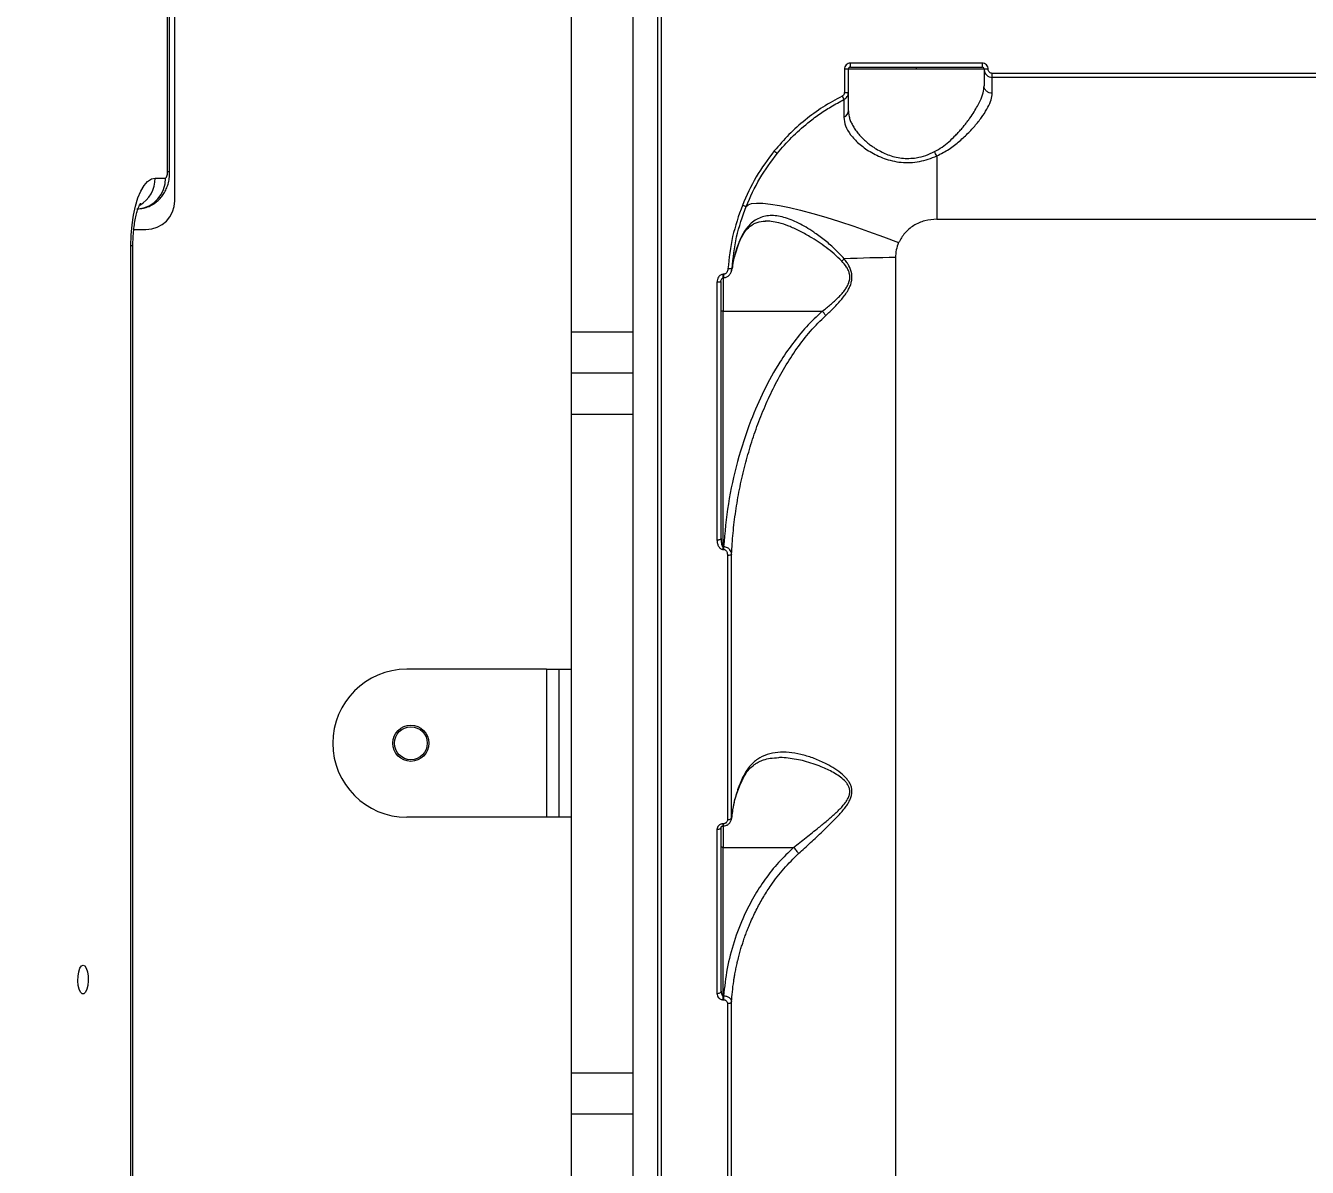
# Model space of a CAD drawing. Header units: millimetres. Extents: x -5609 to 5139, y -3980 to 3221.
# Drawn here: x 647.1 to 959, y -56.2 to 221.6 of the extents above; entities that cross this region are included whole.
import ezdxf

# ---------------------------------------------------------------- set-up
doc = ezdxf.new("R2010")
doc.units = ezdxf.units.MM
for name, color, linetype in [('DIKOM_ОБЪЕКТ', 7, 'Continuous'), ('DIKOM_РАЗМЕР_ЗОНА', 7, 'Continuous'), ('DIKOM_РАЗМЕР_ОБЪЕКТА', 7, 'Continuous')]:
    doc.layers.add(name, color=color, linetype=linetype)
doc.styles.add('style1', font='arial.ttf', dxfattribs={"width": 0.8})
doc.dimstyles.new('1-50', dxfattribs={"dimtxt": 300, "dimasz": 200, "dimexe": 100, "dimexo": 0, "dimgap": 100, "dimtad": 1, "dimtxsty": 'style1', "dimcen": 200, "dimclrd": 7, "dimclre": 7, "dimclrt": 7, "dimadec": 1, "dimazin": 2, "dimtfac": 1, "dimtmove": 0, "dimatfit": 2, "dimfxl": 0, "dimlwd": 25, "dimlwe": 18, "dimarcsym": 0})

# ---------------------------------------------------------------- blocks, each defined once
blk = doc.blocks.new('A$Cc336a1e3')
at = {"color": 7, "linetype": 'Continuous', "lineweight": 15}
for p, q in [((3621, 1860.29), (3621, 1140.02)), ((3600, 1579.9), (3600, 1419.9)), ((3615, 1579.9), (3615, 1419.9)), ((3503.54, 1451.9), (3503.54, 1547.9)), ((3501.81, 1458.9), (3501.81, 1540.9)), ((3502.3, 1458.9), (3502.3, 1540.9)), ((3700, 1485.37), (3668, 1485.37)), ((3668, 1484.4), (3668, 1485.37)), ((3700, 1485.37), (3700, 1484.4)), ((3666.5, 1483.86), (3666.5, 1478.24)), ((3667.5, 1478.29), (3667.5, 1483.9)), ((3684, 1483.9), (3667.5, 1483.9)), ((3668, 1484.4), (3700, 1484.4)), ((3700.5, 1483.9), (3684, 1483.9)), ((3785.5, 1482.86), (3702.5, 1482.86)), ((3702.5, 1481.9), (3702.5, 1482.86)), ((3702.5, 1478.05), (3702.5, 1481.9)), ((3785.5, 1481.9), (3702.5, 1481.9)), ((3689, 1462.81), (3689, 1447.4)), ((3498.76, 1457.4), (3501.27, 1457.4)), ((3689, 1447.4), (4039, 1447.4)), ((3493.58, 1444.9), (3496.54, 1444.9)), ((3639.73, 1438.22), (3640.87, 1441.7)), ((3492.86, 1193.61), (3492.86, 1440.9)), ((3493.35, 1193.61), (3493.35, 1440.9)), ((3639.14, 1434.96), (3639.54, 1437.25)), ((3635.5, 1432.06), (3635.5, 1369.39)), ((3636.5, 1432.22), (3636.43, 1432.16)), ((3636.99, 1433.16), (3637.09, 1433.16)), ((3637, 1434), (3637.09, 1434)), ((3637, 1367.7), (3637, 1424.99)), ((3637, 1424.99), (3661.11, 1424.99)), ((3615, 1419.9), (3600, 1419.9)), ((3600, 1419.9), (3600, 1409.9)), ((3615, 1419.9), (3615, 1409.9)), ((3615, 1409.9), (3600, 1409.9)), ((3600, 1409.9), (3600, 1399.9)), ((3615, 1409.9), (3615, 1399.9)), ((3615, 1399.9), (3600, 1399.9)), ((3600, 1399.9), (3600, 1239.64)), ((3615, 1399.9), (3615, 1239.64)), ((3637, 1367.7), (3637.12, 1367.7)), ((3637, 1367.05), (3637, 1367.7)), ((3637, 1367.05), (3637.12, 1367.05)), ((3637.12, 1367.7), (3637.12, 1367.05)), ((3638.06, 1365.59), (3638.06, 1301.27)), ((3639.06, 1301.71), (3639.06, 1365.89)), ((3594, 1337.9), (3560, 1337.9)), ((3594, 1337.9), (3594, 1301.9)), ((3594, 1337.9), (3597, 1337.9)), ((3597, 1337.9), (3600, 1337.9)), ((3597, 1337.9), (3597, 1301.9)), ((3594, 1301.9), (3560, 1301.9)), ((3597, 1301.9), (3594, 1301.9)), ((3600, 1301.9), (3597, 1301.9)), ((3635.5, 1298.88), (3635.5, 1259.02)), ((3636.5, 1299.36), (3636.43, 1299.19)), ((3637, 1300.3), (3637.03, 1300.3)), ((3637, 1299.77), (3637.03, 1299.77)), ((3637, 1294.55), (3654.16, 1294.55)), ((3637, 1258.4), (3637, 1294.55)), ((3637, 1258.4), (3637.1, 1258.4)), ((3637, 1257.5), (3637, 1258.4)), ((3637, 1257.5), (3637.1, 1257.5)), ((3637.1, 1258.4), (3637.1, 1257.5)), ((3638.06, 1256.53), (3638.06, 1190.55)), ((3639.06, 1191.24), (3639.06, 1257.07)), ((3615, 1239.64), (3600, 1239.64)), ((3600, 1239.64), (3600, 1229.65)), ((3615, 1239.64), (3615, 1229.65)), ((3615, 1229.65), (3600, 1229.65)), ((3600, 1229.65), (3600, 1064.75)), ((3615, 1229.65), (3615, 1060.49))]:
    blk.add_line(p, q, dxfattribs=at)
at = {"color": 8, "linetype": 'Continuous', "lineweight": 15}
for p, q in [((3622, 1143.76), (3622, 1498.9)), ((3502.3, 1458.9), (3501.81, 1458.9)), ((3493.35, 1440.9), (3492.86, 1440.9)), ((3678.95, 1438.06), (3678.95, 1117.9)), ((3639.07, 1434.94), (3639.17, 1435.37)), ((3637, 1433.16), (3637, 1424.99)), ((3637.09, 1434), (3637.09, 1433.16)), ((3639.06, 1301.71), (3638.97, 1301.32)), ((3637, 1299.77), (3637, 1300.3)), ((3637, 1299.77), (3637, 1294.55)), ((3637.03, 1300.3), (3637.03, 1299.77))]:
    blk.add_line(p, q, dxfattribs=at)
at = {"color": 7, "linetype": 'Continuous', "lineweight": 15, "flags": 128}
for points in [[(3492.86, 1440.9), (3492.93, 1443.48), (3493.15, 1446), (3493.5, 1448.39), (3493.98, 1450.6), (3494.59, 1452.57), (3495.29, 1454.25), (3496.08, 1455.6), (3496.94, 1456.6), (3497.84, 1457.2), (3498.76, 1457.4)], [(3501.27, 1457.4), (3501.38, 1457.43), (3501.48, 1457.52), (3501.57, 1457.66), (3501.65, 1457.84), (3501.72, 1458.07), (3501.77, 1458.33), (3501.8, 1458.61), (3501.81, 1458.9)], [(3642.61, 1450.52), (3643.08, 1450.93), (3643.92, 1451.2), (3645.12, 1451.31), (3646.65, 1451.26), (3648.51, 1451.06), (3650.68, 1450.71), (3653.13, 1450.21), (3655.85, 1449.56), (3658.8, 1448.78), (3661.96, 1447.86), (3665.3, 1446.83), (3668.77, 1445.68), (3672.36, 1444.44), (3676.02, 1443.1), (3679.71, 1441.7)], [(3637, 1424.99), (3636.9, 1424.99), (3636.81, 1425), (3636.72, 1425.01), (3636.65, 1425.03), (3636.58, 1425.06), (3636.54, 1425.09), (3636.51, 1425.12), (3636.5, 1425.15)], [(3639.06, 1301.71), (3639.03, 1301.62), (3638.96, 1301.54), (3638.87, 1301.46), (3638.74, 1301.4), (3638.59, 1301.34), (3638.43, 1301.3), (3638.25, 1301.28), (3638.06, 1301.27)], [(3481.22, 1265.9), (3481.63, 1265.71), (3481.99, 1265.17), (3482.27, 1264.32), (3482.43, 1263.26), (3482.47, 1262.11), (3482.37, 1261), (3482.14, 1260.03), (3481.82, 1259.32), (3481.43, 1258.95), (3481.01, 1258.95), (3480.62, 1259.32), (3480.3, 1260.03), (3480.07, 1261), (3479.97, 1262.11), (3480, 1263.26), (3480.17, 1264.32), (3480.45, 1265.17), (3480.81, 1265.71), (3481.22, 1265.9)], [(3635.5, 1259.02), (3635.7, 1259.03), (3635.88, 1259.06), (3636.06, 1259.11), (3636.21, 1259.19), (3636.33, 1259.27), (3636.42, 1259.37), (3636.48, 1259.48), (3636.5, 1259.59)]]:
    blk.add_lwpolyline(points, dxfattribs=at)
at = {"color": 8, "linetype": 'Continuous', "lineweight": 15, "flags": 128}
blk.add_lwpolyline([(3640.87, 1441.7), (3640.92, 1441.83), (3640.95, 1442.08)], dxfattribs=at)
at = {"color": 7, "linetype": 'Continuous', "lineweight": 15}
for radius in [4.4, 4]:
    blk.add_circle((3561, 1319.9), radius, dxfattribs=at)
for centre, radius, start, end in [((3674.63, 1481.48), 9.61, 205.487, 211.1676), ((3666.75, 1483.12), 4.89, 267.0794, 278.8266), ((3665.74, 1473.86), 1.76, 291.1439, 358.1679), ((3651.85, 1466.61), 3.55, 227.1971, 242.5536), ((3496.54, 1451.9), 7, 270, 0), ((3678.83, 1201.67), 236.38, 89.9706, 92.9964), ((3654.97, 1419), 8.58, 35.4092, 44.2761), ((3560, 1319.9), 18, 90, 270)]:
    blk.add_arc(centre, radius, start, end, dxfattribs=at)
at = {"color": 8, "linetype": 'Continuous', "lineweight": 15}
for centre, radius, start, end in [((3493.99, 1457.17), 7.29, 275.1221, 1.8219), ((3491.21, 1457.29), 7.56, 300.4365, 0.8508)]:
    blk.add_arc(centre, radius, start, end, dxfattribs=at)
at = {"color": 7, "linetype": 'Continuous', "lineweight": 15}
for points, knots in [([(3668, 1485.37), (3667.8, 1485.35), (3667.41, 1485.3), (3666.91, 1484.95), (3666.57, 1484.45), (3666.52, 1484.06), (3666.5, 1483.86)], [0, 0, 0, 0, 0.250554, 0.500192, 0.749974, 1, 1, 1, 1]), ([(3701.5, 1483.86), (3701.48, 1484.06), (3701.43, 1484.46), (3701.09, 1484.95), (3700.59, 1485.3), (3700.2, 1485.35), (3700, 1485.37)], [0, 0, 0, 0, 0.250582, 0.50025, 0.750038, 1, 1, 1, 1]), ([(3667.5, 1483.9), (3667.49, 1483.9), (3667.47, 1483.89), (3667.34, 1483.88), (3667.21, 1483.88), (3667.05, 1483.87), (3666.82, 1483.87), (3666.63, 1483.87), (3666.5, 1483.86)], [0, 0, 0, 0, 0.239473, 0.368391, 0.500021, 0.631594, 0.760526, 1, 1, 1, 1]), ([(3668, 1484.4), (3667.94, 1484.4), (3667.84, 1484.39), (3667.72, 1484.32), (3667.62, 1484.24), (3667.55, 1484.14), (3667.51, 1484.01), (3667.5, 1483.94), (3667.5, 1483.9)], [0, 0, 0, 0, 0.244243, 0.370904, 0.500009, 0.719733, 0.852407, 1, 1, 1, 1]), ([(3684, 1484.4), (3684, 1484.39), (3684, 1484.38), (3684, 1484.24), (3684, 1484.07), (3684, 1483.96), (3684, 1483.9)], [0, 0, 0, 0, 0.270174, 0.562311, 0.789711, 1, 1, 1, 1]), ([(3700.5, 1483.9), (3700.5, 1483.94), (3700.49, 1484.01), (3700.45, 1484.14), (3700.38, 1484.24), (3700.28, 1484.32), (3700.16, 1484.39), (3700.06, 1484.4), (3700, 1484.4)], [0, 0, 0, 0, 0.147707, 0.28052, 0.500425, 0.629435, 0.755918, 1, 1, 1, 1]), ([(3700.5, 1483.9), (3700.51, 1483.73), (3700.54, 1483.42), (3700.73, 1482.93), (3701.02, 1482.52), (3701.39, 1482.22), (3701.86, 1481.97), (3702.25, 1481.93), (3702.5, 1481.9)], [0, 0, 0, 0, 0.161784, 0.29924, 0.500424, 0.631567, 0.758767, 1, 1, 1, 1]), ([(3701.5, 1483.86), (3701.37, 1483.87), (3701.18, 1483.87), (3700.95, 1483.87), (3700.79, 1483.88), (3700.66, 1483.88), (3700.53, 1483.89), (3700.51, 1483.9), (3700.5, 1483.9)], [0, 0, 0, 0, 0.239474, 0.368406, 0.499979, 0.631609, 0.760527, 1, 1, 1, 1]), ([(3700.5, 1483.9), (3700.5, 1483.85), (3700.5, 1483.76), (3700.5, 1482.95), (3700.5, 1481.71), (3700.5, 1480.47), (3700.5, 1479.85)], [0, 0, 0, 0, 0.249231, 0.499998, 0.750771, 1, 1, 1, 1]), ([(3702.5, 1482.86), (3702.37, 1482.88), (3702.11, 1482.91), (3701.78, 1483.14), (3701.55, 1483.47), (3701.52, 1483.73), (3701.5, 1483.86)], [0, 0, 0, 0, 0.249714, 0.49936, 0.749149, 1, 1, 1, 1]), ([(3688.46, 1463.85), (3689.08, 1464.21), (3690.31, 1464.92), (3691.94, 1466.23), (3693.08, 1467.3), (3693.82, 1468.06), (3694.22, 1468.48), (3694.61, 1468.91), (3695, 1469.35), (3695.29, 1469.69), (3695.57, 1470.04), (3695.91, 1470.46), (3696.34, 1471.01), (3696.74, 1471.55), (3697.33, 1472.37), (3698.08, 1473.49), (3698.9, 1474.9), (3699.68, 1476.47), (3700.35, 1478.19), (3700.45, 1479.3), (3700.5, 1479.85)], [0, 0, 0, 0, 0.082674, 0.165593, 0.249913, 0.273576, 0.299135, 0.323567, 0.347733, 0.37494, 0.381396, 0.407268, 0.44626, 0.475202, 0.499309, 0.58655, 0.668107, 0.749285, 0.874207, 1, 1, 1, 1]), ([(3702.5, 1478.05), (3702.25, 1478.07), (3701.86, 1478.11), (3701.4, 1478.33), (3701.08, 1478.57), (3700.82, 1478.85), (3700.57, 1479.28), (3700.53, 1479.63), (3700.5, 1479.85)], [0, 0, 0, 0, 0.239434, 0.368328, 0.499985, 0.631628, 0.760542, 1, 1, 1, 1]), ([(3665.95, 1477.34), (3664.38, 1476.48), (3661.24, 1474.77), (3656.92, 1471.59), (3652.93, 1468.05), (3650.61, 1465.36), (3649.44, 1464.01)], [0, 0, 0, 0, 0.251739, 0.501319, 0.749823, 1, 1, 1, 1]), ([(3650.22, 1463.46), (3651.33, 1464.75), (3653.61, 1467.38), (3657.06, 1470.45), (3660.31, 1472.9), (3663.24, 1474.82), (3665.34, 1475.94), (3666.4, 1476.51)], [0, 0, 0, 0, 0.244475, 0.498626, 0.659747, 0.826871, 1, 1, 1, 1]), ([(3666.5, 1478.24), (3666.49, 1478.15), (3666.48, 1477.96), (3666.36, 1477.71), (3666.19, 1477.49), (3666.03, 1477.39), (3665.95, 1477.34)], [0, 0, 0, 0, 0.249717, 0.499777, 0.749786, 1, 1, 1, 1]), ([(3666.4, 1476.51), (3666.4, 1476.45), (3666.4, 1476.35), (3666.4, 1475.49), (3666.39, 1474.18), (3666.38, 1472.87), (3666.38, 1472.21)], [0, 0, 0, 0, 0.249738, 0.498125, 0.748687, 1, 1, 1, 1]), ([(3666.4, 1476.51), (3666.55, 1476.6), (3666.87, 1476.79), (3667.2, 1477.2), (3667.45, 1477.7), (3667.48, 1478.07), (3667.5, 1478.29)], [0, 0, 0, 0, 0.238342, 0.500613, 0.700866, 1, 1, 1, 1]), ([(3667.5, 1473.8), (3667.5, 1474.49), (3667.5, 1475.86), (3667.5, 1477.23), (3667.5, 1478.13), (3667.5, 1478.24), (3667.5, 1478.29)], [0, 0, 0, 0, 0.251217, 0.50176, 0.750186, 1, 1, 1, 1]), ([(3689, 1462.81), (3690.02, 1463.33), (3692.04, 1464.37), (3694.58, 1466.38), (3696.81, 1468.47), (3698.71, 1470.59), (3700.3, 1472.66), (3701.5, 1474.64), (3702.33, 1476.48), (3702.44, 1477.52), (3702.5, 1478.05)], [0, 0, 0, 0, 0.127438, 0.253796, 0.379468, 0.503782, 0.62855, 0.752229, 0.875807, 1, 1, 1, 1]), ([(3667.5, 1473.8), (3667.51, 1473.51), (3667.54, 1472.89), (3667.76, 1471.94), (3668.11, 1470.96), (3668.6, 1470), (3669.22, 1469.03), (3669.99, 1468.06), (3670.87, 1467.12), (3671.77, 1466.29), (3672.62, 1465.6), (3673.42, 1465.03), (3674.41, 1464.39), (3675.61, 1463.73), (3677.1, 1463.06), (3678.69, 1462.55), (3680.98, 1462.07), (3682.79, 1462.22), (3684, 1462.32)], [0, 0, 0, 0, 0.059251, 0.124898, 0.187105, 0.249659, 0.312408, 0.374694, 0.441398, 0.499361, 0.544202, 0.585951, 0.624633, 0.690475, 0.750002, 0.812516, 0.875374, 1, 1, 1, 1]), ([(3666.38, 1472.21), (3666.45, 1471.51), (3666.61, 1470.11), (3667.9, 1467.93), (3669.9, 1465.79), (3672.64, 1463.78), (3675.53, 1462.36), (3678.17, 1461.56), (3680.3, 1461.2), (3682.53, 1461.13), (3684.78, 1461.4), (3686.96, 1461.96), (3688.32, 1462.53), (3689, 1462.81)], [0, 0, 0, 0, 0.123906, 0.248054, 0.371611, 0.496023, 0.620563, 0.683269, 0.74642, 0.809431, 0.872817, 0.93637, 1, 1, 1, 1]), ([(3649.44, 1464.01), (3647.89, 1461.94), (3644.8, 1457.82), (3642.72, 1453.12), (3641.68, 1450.77)], [0, 0, 0, 0, 0.5, 1, 1, 1, 1]), ([(3642.61, 1450.52), (3643.63, 1452.82), (3645.67, 1457.41), (3648.7, 1461.44), (3650.22, 1463.46)], [0, 0, 0, 0, 0.500004, 1, 1, 1, 1]), ([(3684, 1462.32), (3684.78, 1462.49), (3686.35, 1462.84), (3687.75, 1463.52), (3688.46, 1463.85)], [0, 0, 0, 0, 0.49959, 1, 1, 1, 1]), ([(3689, 1462.81), (3688.9, 1462.97), (3688.71, 1463.29), (3688.54, 1463.67), (3688.46, 1463.85)], [0, 0, 0, 0, 0.499986, 1, 1, 1, 1]), ([(3494.27, 1449.9), (3494.81, 1449.94), (3495.85, 1450), (3497.27, 1450.47), (3498.5, 1451.12), (3499.54, 1451.94), (3500.41, 1452.88), (3501.1, 1453.91), (3501.64, 1455.04), (3502.03, 1456.3), (3502.26, 1457.6), (3502.29, 1458.49), (3502.3, 1458.9)], [0, 0, 0, 0, 0.121187, 0.228846, 0.330781, 0.428135, 0.521992, 0.613782, 0.705842, 0.802241, 0.908922, 1, 1, 1, 1]), ([(3493.35, 1440.9), (3493.36, 1441.24), (3493.36, 1442.21), (3493.45, 1443.81), (3493.64, 1445.62), (3493.9, 1447.27), (3494.22, 1448.71), (3494.56, 1449.83), (3494.86, 1450.62), (3495.09, 1451.1), (3495.22, 1451.3), (3495.2, 1451.28), (3495.2, 1451.27)], [0, 0, 0, 0, 0.06651, 0.194168, 0.320935, 0.445656, 0.567204, 0.684393, 0.784622, 0.878693, 0.967747, 1, 1, 1, 1]), ([(3641.68, 1450.77), (3640.79, 1448.26), (3639.01, 1443.22), (3638.45, 1437.94), (3638.17, 1435.3)], [0, 0, 0, 0, 0.5, 1, 1, 1, 1]), ([(3639.17, 1435.37), (3639.44, 1437.96), (3639.99, 1443.13), (3641.74, 1448.06), (3642.61, 1450.52)], [0, 0, 0, 0, 0.500044, 1, 1, 1, 1]), ([(3642.61, 1450.52), (3642.59, 1450.51), (3642.55, 1450.5), (3642.33, 1450.55), (3642.02, 1450.64), (3641.79, 1450.73), (3641.68, 1450.77)], [0, 0, 0, 0, 0.240976, 0.499994, 0.759103, 1, 1, 1, 1]), ([(3666.47, 1437.73), (3665.68, 1438.59), (3664.11, 1440.29), (3661.57, 1442.42), (3658.62, 1444.59), (3655.3, 1446.58), (3651.73, 1448.01), (3648.39, 1448.46), (3645.89, 1447.86), (3644.11, 1446.72), (3642.9, 1445.53), (3641.83, 1444.01), (3641.25, 1442.73), (3640.95, 1442.08)], [0, 0, 0, 0, 0.084171, 0.167661, 0.251368, 0.37574, 0.50064, 0.624961, 0.749623, 0.812307, 0.87475, 0.936913, 1, 1, 1, 1]), ([(3689, 1447.4), (3688.01, 1447.32), (3686.03, 1447.17), (3683.33, 1445.95), (3681.07, 1444.14), (3680.16, 1442.5), (3679.71, 1441.7)], [0, 0, 0, 0, 0.257837, 0.511894, 0.759438, 1, 1, 1, 1]), ([(3640.87, 1441.7), (3641.27, 1442.54), (3642.06, 1444.22), (3643.53, 1445.78), (3645.2, 1446.77), (3646.58, 1446.88), (3647.28, 1446.94)], [0, 0, 0, 0, 0.244537, 0.490365, 0.741656, 1, 1, 1, 1]), ([(3640.95, 1442.08), (3640.54, 1440.98), (3639.72, 1438.78), (3639.35, 1436.51), (3639.17, 1435.37)], [0, 0, 0, 0, 0.500381, 1, 1, 1, 1]), ([(3679.71, 1441.7), (3679.49, 1441.11), (3679.04, 1439.93), (3678.98, 1438.68), (3678.95, 1438.06)], [0, 0, 0, 0, 0.501498, 1, 1, 1, 1]), ([(3638.17, 1435.3), (3638.15, 1435.14), (3638.11, 1434.84), (3637.89, 1434.43), (3637.61, 1434.15), (3637.33, 1434.02), (3637.17, 1434.01), (3637.09, 1434)], [0, 0, 0, 0, 0.249714, 0.4991, 0.748784, 0.877249, 1, 1, 1, 1]), ([(3637.09, 1433.16), (3637.27, 1433.17), (3637.67, 1433.21), (3638.28, 1433.54), (3638.83, 1434.15), (3639.01, 1434.69), (3639.11, 1434.97)], [0, 0, 0, 0, 0.176866, 0.417082, 0.692846, 1, 1, 1, 1]), ([(3639.17, 1435.37), (3639.15, 1435.36), (3639.1, 1435.32), (3638.87, 1435.29), (3638.54, 1435.28), (3638.29, 1435.29), (3638.17, 1435.3)], [0, 0, 0, 0, 0.241072, 0.500052, 0.75899, 1, 1, 1, 1]), ([(3661.11, 1424.99), (3661.8, 1425.53), (3663.15, 1426.6), (3665.08, 1428.35), (3666.47, 1429.89), (3667.27, 1431.17), (3667.66, 1432.08), (3667.86, 1433.04), (3667.8, 1434.02), (3667.5, 1434.93), (3666.9, 1436.05), (3666.27, 1436.75), (3665.85, 1437.22)], [0, 0, 0, 0, 0.169377, 0.335962, 0.49984, 0.562674, 0.624848, 0.687481, 0.749775, 0.812281, 0.87477, 1, 1, 1, 1]), ([(3661.96, 1423.97), (3662.63, 1424.59), (3663.98, 1425.85), (3665.86, 1427.86), (3667.17, 1429.64), (3667.88, 1431.05), (3668.23, 1432.05), (3668.39, 1433.1), (3668.3, 1434.5), (3667.8, 1435.78), (3667.1, 1436.93), (3666.69, 1437.46), (3666.47, 1437.73)], [0, 0, 0, 0, 0.165375, 0.338276, 0.4948, 0.558127, 0.620499, 0.68432, 0.747991, 0.874316, 0.934137, 1, 1, 1, 1]), ([(3666.47, 1437.73), (3666.37, 1437.64), (3666.17, 1437.46), (3665.96, 1437.3), (3665.85, 1437.22)], [0, 0, 0, 0, 0.500038, 1, 1, 1, 1]), ([(3637, 1434), (3636.89, 1433.99), (3636.66, 1433.97), (3636.35, 1433.82), (3636.08, 1433.61), (3635.79, 1433.25), (3635.55, 1432.73), (3635.52, 1432.28), (3635.5, 1432.06)], [0, 0, 0, 0, 0.125644, 0.250723, 0.37264, 0.501487, 0.750709, 1, 1, 1, 1]), ([(3636.43, 1432.16), (3636.45, 1432.3), (3636.5, 1432.57), (3636.64, 1432.87), (3636.78, 1433.04), (3636.87, 1433.11), (3636.94, 1433.15), (3636.98, 1433.16), (3636.99, 1433.16), (3637, 1433.16)], [0, 0, 0, 0, 0.355788, 0.667618, 0.793262, 0.888807, 0.951898, 0.975836, 1, 1, 1, 1]), ([(3636.5, 1369.7), (3636.5, 1376.54), (3636.5, 1390.21), (3636.5, 1411.09), (3636.5, 1425.17), (3636.5, 1432.22)], [0, 0, 0, 0, 0.333319, 0.666685, 1, 1, 1, 1]), ([(3661.11, 1424.99), (3659.79, 1423.75), (3657.16, 1421.29), (3653.79, 1417.09), (3650.26, 1411.94), (3646.82, 1405.71), (3643.3, 1397.63), (3640.33, 1388.44), (3638.05, 1378.16), (3637.43, 1371.18), (3637.12, 1367.7)], [0, 0, 0, 0, 0.083476, 0.166702, 0.250244, 0.375898, 0.500729, 0.666519, 0.833409, 1, 1, 1, 1]), ([(3639.06, 1365.89), (3639.16, 1367.59), (3639.37, 1371.09), (3640.03, 1376.35), (3640.94, 1381.69), (3642.12, 1386.91), (3643.54, 1392.01), (3645.21, 1396.99), (3647.16, 1401.92), (3649.41, 1406.76), (3651.97, 1411.46), (3654.88, 1415.94), (3658.14, 1420.2), (3660.69, 1422.72), (3661.96, 1423.97)], [0, 0, 0, 0, 0.080959, 0.165831, 0.250677, 0.336953, 0.418726, 0.500442, 0.5844, 0.667998, 0.75109, 0.834733, 0.917501, 1, 1, 1, 1]), ([(3635.5, 1369.39), (3635.63, 1369.4), (3635.82, 1369.4), (3636.05, 1369.44), (3636.21, 1369.48), (3636.34, 1369.53), (3636.47, 1369.6), (3636.49, 1369.66), (3636.5, 1369.7)], [0, 0, 0, 0, 0.239403, 0.368345, 0.499984, 0.631594, 0.760606, 1, 1, 1, 1]), ([(3635.5, 1369.39), (3635.51, 1369.14), (3635.54, 1368.64), (3635.79, 1367.92), (3636.16, 1367.39), (3636.55, 1367.14), (3636.8, 1367.06), (3636.93, 1367.05), (3637, 1367.05)], [0, 0, 0, 0, 0.249912, 0.499521, 0.748873, 0.874429, 0.938053, 1, 1, 1, 1]), ([(3636.5, 1369.7), (3636.51, 1369.35), (3636.53, 1368.81), (3636.66, 1368.2), (3636.77, 1367.89), (3636.87, 1367.76), (3636.95, 1367.7), (3636.98, 1367.7), (3637, 1367.7)], [0, 0, 0, 0, 0.49802, 0.748127, 0.873579, 0.948036, 0.975857, 1, 1, 1, 1]), ([(3639.06, 1365.89), (3639.03, 1366.08), (3638.98, 1366.47), (3638.71, 1366.93), (3638.37, 1367.26), (3638.03, 1367.48), (3637.61, 1367.65), (3637.29, 1367.68), (3637.12, 1367.7)], [0, 0, 0, 0, 0.220884, 0.451828, 0.575927, 0.707904, 0.850493, 1, 1, 1, 1]), ([(3637.12, 1367.05), (3637.2, 1367.04), (3637.37, 1367.02), (3637.58, 1366.89), (3637.74, 1366.71), (3637.91, 1366.44), (3638.03, 1366.06), (3638.05, 1365.75), (3638.06, 1365.59)], [0, 0, 0, 0, 0.124898, 0.250275, 0.369302, 0.500742, 0.750215, 1, 1, 1, 1]), ([(3639.06, 1365.89), (3639.04, 1365.85), (3638.99, 1365.77), (3638.76, 1365.67), (3638.43, 1365.6), (3638.18, 1365.6), (3638.06, 1365.59)], [0, 0, 0, 0, 0.240965, 0.499949, 0.758908, 1, 1, 1, 1]), ([(3641.76, 1311.14), (3642.04, 1311.68), (3642.58, 1312.7), (3643.48, 1313.76), (3644.27, 1314.47), (3644.98, 1314.99), (3645.79, 1315.45), (3646.93, 1315.92), (3648.5, 1316.32), (3649.82, 1316.37), (3650.54, 1316.4)], [0, 0, 0, 0, 0.142023, 0.273079, 0.371564, 0.442238, 0.531812, 0.65404, 0.809282, 1, 1, 1, 1]), ([(3655.34, 1293.05), (3656.32, 1293.94), (3658.26, 1295.72), (3660.9, 1298.16), (3663.18, 1300.35), (3665.08, 1302.29), (3666.49, 1303.92), (3667.36, 1305.19), (3667.84, 1306.05), (3668.19, 1306.93), (3668.38, 1307.87), (3668.34, 1308.79), (3668.1, 1309.64), (3667.7, 1310.43), (3666.93, 1311.48), (3665.59, 1312.73), (3663.73, 1314), (3661.43, 1315.26), (3658.81, 1316.37), (3655.88, 1317.25), (3653.02, 1317.73), (3650.27, 1317.76), (3647.69, 1317.27), (3645.74, 1316.34), (3644.35, 1315.25), (3643.4, 1314.25), (3642.54, 1313.09), (3642.06, 1312.16), (3641.82, 1311.71)], [0, 0, 0, 0, 0.062097, 0.124192, 0.166264, 0.208613, 0.250674, 0.267401, 0.282603, 0.29892, 0.315282, 0.331756, 0.348134, 0.363598, 0.380617, 0.420607, 0.464429, 0.506419, 0.568853, 0.630517, 0.691982, 0.753871, 0.815264, 0.876879, 0.907927, 0.938228, 0.969338, 1, 1, 1, 1]), ([(3639.04, 1301.35), (3639.25, 1302.98), (3639.67, 1306.36), (3641.06, 1309.57), (3641.79, 1311.24)], [0, 0, 0, 0, 0.481688, 1, 1, 1, 1]), ([(3641.82, 1311.71), (3641.58, 1311.18), (3641.1, 1310.15), (3640.49, 1308.5), (3639.93, 1306.71), (3639.52, 1304.96), (3639.22, 1303.28), (3639.11, 1302.25), (3639.06, 1301.71)], [0, 0, 0, 0, 0.161478, 0.320856, 0.501543, 0.698745, 0.841247, 1, 1, 1, 1]), ([(3637.03, 1299.77), (3637.25, 1299.79), (3637.68, 1299.83), (3638.29, 1300.17), (3638.79, 1300.68), (3638.94, 1301.12), (3639.01, 1301.35)], [0, 0, 0, 0, 0.231388, 0.47713, 0.733894, 1, 1, 1, 1]), ([(3638.06, 1301.27), (3638.05, 1301.15), (3638.02, 1300.9), (3637.83, 1300.63), (3637.62, 1300.47), (3637.44, 1300.37), (3637.24, 1300.31), (3637.1, 1300.3), (3637.03, 1300.3)], [0, 0, 0, 0, 0.249812, 0.499195, 0.625336, 0.749319, 0.8753, 1, 1, 1, 1]), ([(3637, 1300.3), (3636.9, 1300.29), (3636.69, 1300.28), (3636.4, 1300.19), (3636.14, 1300.05), (3635.84, 1299.81), (3635.56, 1299.42), (3635.52, 1299.06), (3635.5, 1298.88)], [0, 0, 0, 0, 0.125156, 0.250968, 0.375318, 0.501232, 0.750494, 1, 1, 1, 1]), ([(3636.43, 1299.18), (3636.44, 1299.27), (3636.46, 1299.43), (3636.6, 1299.63), (3636.79, 1299.75), (3636.93, 1299.77), (3637, 1299.77)], [0, 0, 0, 0, 0.274161, 0.529923, 0.764945, 1, 1, 1, 1]), ([(3636.5, 1259.59), (3636.5, 1266.05), (3636.5, 1278.96), (3636.5, 1292.56), (3636.5, 1299.36)], [0, 0, 0, 0, 0.499999, 1, 1, 1, 1]), ([(3637, 1294.55), (3636.93, 1294.55), (3636.8, 1294.56), (3636.64, 1294.6), (3636.52, 1294.65), (3636.51, 1294.69), (3636.5, 1294.71)], [0, 0, 0, 0, 0.249988, 0.499849, 0.749915, 1, 1, 1, 1]), ([(3654.16, 1294.55), (3652.9, 1293.35), (3650.39, 1290.94), (3647.18, 1286.88), (3644.39, 1282.57), (3641.78, 1277.5), (3639.54, 1271.67), (3637.82, 1265.1), (3637.34, 1260.63), (3637.1, 1258.4)], [0, 0, 0, 0, 0.125521, 0.250471, 0.374856, 0.499842, 0.667347, 0.834073, 1, 1, 1, 1]), ([(3655.34, 1293.05), (3655.28, 1293.16), (3655.14, 1293.39), (3654.85, 1293.78), (3654.52, 1294.18), (3654.28, 1294.43), (3654.16, 1294.55)], [0, 0, 0, 0, 0.245753, 0.499965, 0.754211, 1, 1, 1, 1]), ([(3654.16, 1294.55), (3654.16, 1294.55), (3654.16, 1294.55), (3654.16, 1294.55), (3654.16, 1294.55)], [0, 0, 0, 0, 0.544668, 1, 1, 1, 1]), ([(3639.06, 1257.07), (3639.11, 1257.84), (3639.24, 1259.5), (3639.48, 1261.43), (3639.71, 1262.89), (3639.88, 1263.9), (3640.11, 1265.05), (3640.32, 1266.04), (3640.46, 1266.67), (3640.52, 1266.88), (3640.64, 1267.42), (3640.87, 1268.32), (3641.23, 1269.6), (3641.58, 1270.75), (3641.95, 1271.9), (3642.36, 1273.08), (3642.82, 1274.29), (3643.28, 1275.44), (3644.05, 1277.24), (3645.19, 1279.64), (3646.83, 1282.58), (3648.96, 1285.86), (3651.69, 1289.45), (3654.12, 1291.85), (3655.34, 1293.05)], [0, 0, 0, 0, 0.058069, 0.124659, 0.14509, 0.169043, 0.201191, 0.232847, 0.244784, 0.248932, 0.249399, 0.285729, 0.318775, 0.348545, 0.375046, 0.408961, 0.441258, 0.471943, 0.501021, 0.586411, 0.669148, 0.750421, 0.875036, 1, 1, 1, 1]), ([(3635.5, 1259.02), (3635.52, 1258.84), (3635.55, 1258.48), (3635.81, 1258.06), (3636.1, 1257.79), (3636.36, 1257.63), (3636.67, 1257.52), (3636.89, 1257.5), (3637, 1257.5)], [0, 0, 0, 0, 0.249635, 0.499403, 0.627468, 0.749966, 0.875239, 1, 1, 1, 1]), ([(3636.5, 1259.59), (3636.51, 1259.36), (3636.54, 1259.01), (3636.69, 1258.62), (3636.82, 1258.46), (3636.93, 1258.4), (3636.98, 1258.4), (3637, 1258.4)], [0, 0, 0, 0, 0.499861, 0.749826, 0.891721, 0.948522, 1, 1, 1, 1]), ([(3639.06, 1257.07), (3639.03, 1257.22), (3638.97, 1257.53), (3638.64, 1257.88), (3638.26, 1258.12), (3637.92, 1258.26), (3637.52, 1258.37), (3637.24, 1258.39), (3637.1, 1258.4)], [0, 0, 0, 0, 0.233219, 0.475358, 0.601872, 0.732336, 0.865766, 1, 1, 1, 1]), ([(3637.1, 1257.5), (3637.17, 1257.49), (3637.31, 1257.48), (3637.51, 1257.41), (3637.68, 1257.31), (3637.87, 1257.14), (3638.03, 1256.87), (3638.05, 1256.65), (3638.06, 1256.53)], [0, 0, 0, 0, 0.124401, 0.25011, 0.372812, 0.500495, 0.750319, 1, 1, 1, 1]), ([(3639.06, 1257.07), (3639.04, 1257), (3638.99, 1256.86), (3638.76, 1256.68), (3638.43, 1256.55), (3638.18, 1256.54), (3638.06, 1256.53)], [0, 0, 0, 0, 0.24097, 0.499981, 0.758922, 1, 1, 1, 1])]:
    blk.add_open_spline(points, degree=3, knots=knots, dxfattribs=at)
at = {"color": 8, "linetype": 'Continuous', "lineweight": 15}
for points, knots in [([(3665.85, 1437.22), (3665.24, 1437.81), (3664.01, 1438.99), (3662.06, 1440.51), (3660.1, 1441.91), (3657.9, 1443.3), (3655.51, 1444.63), (3652.97, 1445.77), (3650.71, 1446.5), (3648.8, 1446.89), (3647.74, 1446.92), (3647.25, 1446.93)], [0, 0, 0, 0, 0.101418, 0.202319, 0.303457, 0.404959, 0.540452, 0.676858, 0.809138, 0.91246, 1, 1, 1, 1]), ([(3636.43, 1432.16), (3636.4, 1432.15), (3636.34, 1432.13), (3636.21, 1432.1), (3636.05, 1432.08), (3635.82, 1432.06), (3635.63, 1432.06), (3635.5, 1432.06)], [0, 0, 0, 0, 0.169416, 0.342566, 0.515688, 0.685225, 1, 1, 1, 1]), ([(3637, 1433.16), (3637, 1433.17), (3637, 1433.18), (3637, 1433.31), (3637, 1433.51), (3637, 1433.75), (3637, 1433.92), (3637, 1434)], [0, 0, 0, 0, 0.200169, 0.422849, 0.634917, 0.828607, 1, 1, 1, 1]), ([(3654.16, 1294.55), (3654.66, 1294.95), (3655.67, 1295.75), (3657.19, 1296.95), (3658.72, 1298.17), (3660.43, 1299.53), (3662.29, 1301.06), (3664.27, 1302.78), (3665.75, 1304.22), (3666.68, 1305.36), (3667.21, 1306.13), (3667.62, 1306.94), (3667.85, 1307.81), (3667.82, 1308.67), (3667.55, 1309.47), (3667.1, 1310.18), (3666.36, 1311.02), (3665.27, 1311.9), (3663.86, 1312.78), (3662.39, 1313.54), (3660.73, 1314.27), (3658.86, 1314.96), (3656.83, 1315.56), (3654.79, 1316.01), (3652.82, 1316.29), (3651.37, 1316.42), (3650.62, 1316.39), (3650.5, 1316.39)], [0, 0, 0, 0, 0.043764, 0.087327, 0.130791, 0.174253, 0.23343, 0.291825, 0.349329, 0.37246, 0.392892, 0.41489, 0.436852, 0.458933, 0.480949, 0.502983, 0.525012, 0.568764, 0.612044, 0.65529, 0.698669, 0.755317, 0.81597, 0.87193, 0.931077, 0.988399, 1, 1, 1, 1]), ([(3641.82, 1311.71), (3641.83, 1311.64), (3641.85, 1311.44), (3641.79, 1311.28), (3641.76, 1311.18)], [0, 0, 0, 0, 0.365725, 1, 1, 1, 1]), ([(3636.43, 1299.19), (3636.43, 1299.18), (3636.4, 1299.12), (3636.21, 1299.01), (3635.9, 1298.9), (3635.63, 1298.89), (3635.5, 1298.88)], [0, 0, 0, 0, 0.014903, 0.343217, 0.671638, 1, 1, 1, 1])]:
    blk.add_open_spline(points, degree=3, knots=knots, dxfattribs=at)
blk = doc.blocks.new('*D1')
at = {"layer": 'Defpoints', "color": 0, "transparency": 16777216}
for p in [(791.33, 1721.44), (-4598.5, -1272.9), (790.33, -1272.9)]:
    blk.add_point(p, dxfattribs=at)
at = {"layer": 'DIKOM_РАЗМЕР_ОБЪЕКТА', "color": 7, "lineweight": 18, "transparency": 16777216}
for p, q in [((791.33, 1721.44), (-4698.5, 1721.44)), ((790.33, -1272.9), (-4698.5, -1272.9))]:
    blk.add_line(p, q, dxfattribs=at)
at = {"layer": 'DIKOM_РАЗМЕР_ОБЪЕКТА', "color": 7, "lineweight": 25, "transparency": 16777216}
blk.add_line((-4598.5, 1521.44), (-4598.5, -1072.9), dxfattribs=at)
at = {"layer": 'DIKOM_РАЗМЕР_ОБЪЕКТА', "color": 7, "transparency": 16777216}
for points in [[(-4631.83, 1521.44), (-4565.17, 1521.44), (-4598.5, 1721.44)], [(-4631.83, -1072.9), (-4565.17, -1072.9), (-4598.5, -1272.9)]]:
    blk.add_solid(points, dxfattribs=at)
at = {"layer": 'DIKOM_РАЗМЕР_ОБЪЕКТА', "color": 7, "transparency": 16777216, "insert": (-4851.77, 224.27), "char_height": 300, "attachment_point": 5, "rotation": 90, "style": 'style1'}
blk.add_mtext('3000', dxfattribs=at)
blk = doc.blocks.new('*D2')
at = {"layer": 'Defpoints', "color": 0, "transparency": 16777216}
for p in [(-5158.5, 3221.44), (639.33, 3221.44), (2080.28, -2772.9)]:
    blk.add_point(p, dxfattribs=at)
at = {"layer": 'DIKOM_РАЗМЕР_ЗОНА', "color": 7, "lineweight": 18, "transparency": 16777216}
for p, q in [((639.33, 3221.44), (-5258.5, 3221.44)), ((2080.28, -2772.9), (-5258.5, -2772.9))]:
    blk.add_line(p, q, dxfattribs=at)
at = {"layer": 'DIKOM_РАЗМЕР_ЗОНА', "color": 7, "lineweight": 25, "transparency": 16777216}
blk.add_line((-5158.5, -2572.9), (-5158.5, 3021.44), dxfattribs=at)
at = {"layer": 'DIKOM_РАЗМЕР_ЗОНА', "color": 7, "transparency": 16777216}
for points in [[(-5191.83, 3021.44), (-5125.17, 3021.44), (-5158.5, 3221.44)], [(-5191.83, -2572.9), (-5125.17, -2572.9), (-5158.5, -2772.9)]]:
    blk.add_solid(points, dxfattribs=at)
at = {"layer": 'DIKOM_РАЗМЕР_ЗОНА', "color": 7, "transparency": 16777216, "insert": (-5411.67, 224.27), "char_height": 300, "attachment_point": 5, "rotation": 90, "style": 'style1'}
blk.add_mtext('6000', dxfattribs=at)
blk = doc.blocks.new('*D3')
at = {"layer": 'Defpoints', "color": 0, "transparency": 16777216}
for p in [(3639.92, 380.08), (-2820.17, -123), (3639.92, -3311)]:
    blk.add_point(p, dxfattribs=at)
at = {"layer": 'DIKOM_РАЗМЕР_ОБЪЕКТА', "color": 7, "lineweight": 18, "transparency": 16777216}
for p, q in [((3639.92, 380.08), (3639.92, -3411)), ((-2820.17, -123), (-2820.17, -3411))]:
    blk.add_line(p, q, dxfattribs=at)
at = {"layer": 'DIKOM_РАЗМЕР_ОБЪЕКТА', "color": 7, "lineweight": 25, "transparency": 16777216}
blk.add_line((-2620.17, -3311), (3439.92, -3311), dxfattribs=at)
at = {"layer": 'DIKOM_РАЗМЕР_ОБЪЕКТА', "color": 7, "transparency": 16777216}
for points in [[(-2620.17, -3277.67), (-2620.17, -3344.33), (-2820.17, -3311)], [(3439.92, -3277.67), (3439.92, -3344.33), (3639.92, -3311)]]:
    blk.add_solid(points, dxfattribs=at)
at = {"layer": 'DIKOM_РАЗМЕР_ОБЪЕКТА', "color": 7, "transparency": 16777216, "insert": (300, -3057.83), "char_height": 300, "attachment_point": 5, "style": 'style1'}
blk.add_mtext('6450', dxfattribs=at)

msp = doc.modelspace()

# ---------------------------------------------------------------- block references
at = {"layer": 'DIKOM_ОБЪЕКТ'}
msp.add_blockref('A$Cc336a1e3', (-2820.166, -1272.903), dxfattribs=at)

# ---------------------------------------------------------------- dimensions: what is measured, and where the dimension line sits
at = {"layer": 'DIKOM_РАЗМЕР_ЗОНА'}
dim = msp.add_linear_dim(base=(-5158.5, 3221.444), p1=(2080.276, -2772.903), p2=(639.334, 3221.444), angle=90, text='6000', dimstyle='1-50', dxfattribs=at)
dim.commit()
dim.dimension.update_dxf_attribs({"geometry": '*D2', "text_midpoint": (-5158.5, 224.27), "dimtype": 160})
at = {"layer": 'DIKOM_РАЗМЕР_ОБЪЕКТА'}
dim = msp.add_linear_dim(base=(-4598.5, -1272.903), p1=(791.335, 1721.444), p2=(790.335, -1272.903), angle=90, text='3000', dimstyle='1-50', dxfattribs=at)
dim.commit()
dim.dimension.update_dxf_attribs({"geometry": '*D1', "text_midpoint": (-4598.5, 224.27), "dimtype": 160})
dim = msp.add_linear_dim(base=(3639.915, -3311), p1=(-2820.166, -123), p2=(3639.915, 380.085), text='6450', dimstyle='1-50', dxfattribs=at)
dim.commit()
dim.dimension.update_dxf_attribs({"geometry": '*D3', "text_midpoint": (300, -3311), "dimtype": 160})

doc.saveas('drawing.dxf')
